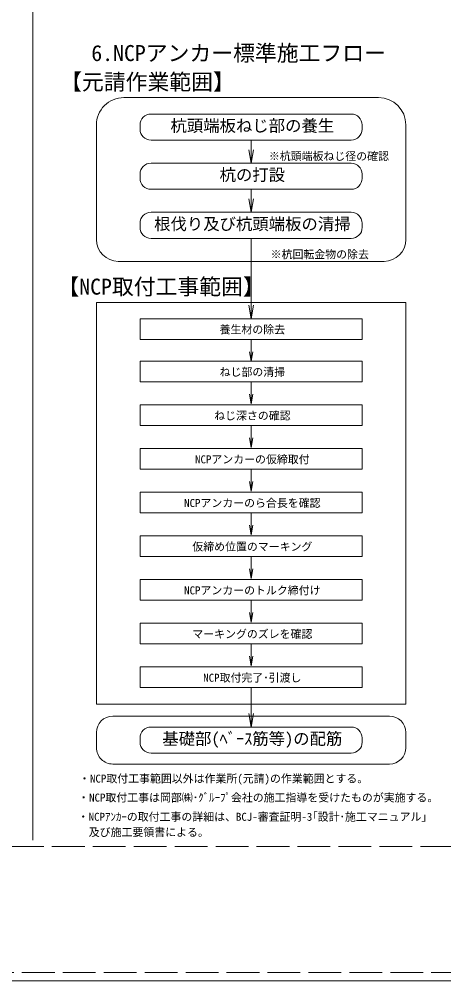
# Model space of a CAD drawing. Units: millimetres on the paper. Extents: x -269 to 150, y -163 to 142.
# Drawn here: x -61.9 to 15.9, y -163.5 to 12.7 of the extents above; entities that cross this region are included whole.
import ezdxf
from ezdxf.enums import TextEntityAlignment as Align

# ---------------------------------------------------------------- set-up
doc = ezdxf.new("R2010")
doc.units = ezdxf.units.MM
doc.linetypes.add('DASHED', pattern=[7.5, 6, -1.5])
doc.layers.add('0-0_シート1', color=7, linetype='Continuous', lineweight=13)
doc.styles.add('ＭＳ ゴシック', font='')
doc.styles.get('ＭＳ ゴシック').set_extended_font_data('MS Gothic')

msp = doc.modelspace()

# ---------------------------------------------------------------- linework, layer by layer
at = {"layer": '0-0_シート1'}
for p, q in [((-59.375, 119.043), (-59.375, -137.727)), ((-42.727, -1.703), (3.963, -1.703)), ((-37.727, -4.703), (-1.037, -4.703)), ((-47.727, -27.685), (-47.727, -6.703)), ((-39.727, -7.485), (-39.727, -6.703)), ((0.963, -6.703), (0.963, -7.485)), ((8.963, -6.703), (8.963, -27.685)), ((-1.037, -9.485), (-37.727, -9.485)), ((-19.382, -13.703), (-19.382, -9.485)), ((-19.382, -13.703), (-19.382, -9.485)), ((-19.382, -13.703), (-19.816, -11.241)), ((-19.382, -13.703), (-18.948, -11.241)), ((-37.727, -13.703), (-1.037, -13.703)), ((-39.727, -16.485), (-39.727, -15.703)), ((0.963, -15.703), (0.963, -16.485)), ((-1.037, -18.485), (-37.727, -18.485)), ((-19.382, -22.703), (-19.382, -18.485)), ((-19.382, -22.703), (-19.816, -20.241)), ((-19.382, -22.703), (-18.948, -20.241)), ((-37.727, -22.703), (-1.037, -22.703)), ((-39.727, -25.485), (-39.727, -24.703)), ((0.963, -24.703), (0.963, -25.485)), ((-1.037, -27.485), (-37.727, -27.485)), ((-19.382, -42.203), (-19.382, -27.485)), ((4.963, -31.685), (-43.727, -31.685)), ((-47.727, -39.203), (8.963, -39.203)), ((-47.727, -39.203), (-47.727, -112.767)), ((-19.382, -42.203), (-19.816, -39.741)), ((-19.382, -42.203), (-18.948, -39.741)), ((8.963, -39.203), (8.963, -112.767)), ((-39.727, -42.203), (0.963, -42.203)), ((-39.727, -45.985), (-39.727, -42.203)), ((0.963, -42.203), (0.963, -45.985)), ((0.963, -45.985), (-39.727, -45.985)), ((-19.382, -49.985), (-19.382, -45.985)), ((-19.382, -49.985), (-19.691, -48.235)), ((-19.382, -49.985), (-19.074, -48.235)), ((-39.727, -49.985), (0.963, -49.985)), ((-39.727, -53.767), (-39.727, -49.985)), ((0.963, -49.985), (0.963, -53.767)), ((0.963, -53.767), (-39.727, -53.767)), ((-19.382, -57.767), (-19.382, -53.767)), ((-19.382, -57.767), (-19.691, -56.017)), ((-19.382, -57.767), (-19.074, -56.017)), ((-39.727, -57.985), (0.963, -57.985)), ((-39.727, -61.767), (-39.727, -57.985)), ((0.963, -57.985), (0.963, -61.767)), ((0.963, -61.767), (-39.727, -61.767)), ((-19.382, -65.767), (-19.382, -61.767)), ((-19.382, -65.767), (-19.691, -64.017)), ((-19.382, -65.767), (-19.074, -64.017)), ((-39.727, -69.767), (-39.727, -65.985)), ((0.963, -69.767), (-39.727, -69.767)), ((-19.382, -73.767), (-19.382, -69.767)), ((-19.382, -73.767), (-19.691, -72.017)), ((-19.382, -73.767), (-19.074, -72.017)), ((-39.727, -73.985), (0.963, -73.985)), ((-39.727, -77.767), (-39.727, -73.985)), ((0.963, -73.985), (0.963, -77.767)), ((0.963, -77.767), (-39.727, -77.767)), ((-19.382, -81.767), (-19.382, -77.767)), ((-19.382, -81.767), (-19.691, -80.017)), ((-19.382, -81.767), (-19.074, -80.017)), ((-39.727, -81.985), (0.963, -81.985)), ((-39.727, -85.767), (-39.727, -81.985)), ((0.963, -81.985), (0.963, -85.767)), ((0.963, -85.767), (-39.727, -85.767)), ((-19.382, -89.767), (-19.382, -85.767)), ((-19.382, -89.767), (-19.691, -88.017)), ((-19.382, -89.767), (-19.074, -88.017)), ((-39.727, -93.767), (-39.727, -89.985)), ((0.963, -93.767), (-39.727, -93.767)), ((-19.382, -97.767), (-19.382, -93.767)), ((-19.382, -97.767), (-19.691, -96.017)), ((-19.382, -97.767), (-19.074, -96.017)), ((-39.727, -101.767), (-39.727, -97.985)), ((0.963, -101.767), (-39.727, -101.767)), ((-19.382, -105.767), (-19.382, -101.767)), ((-19.382, -105.767), (-19.691, -104.017)), ((-19.382, -105.767), (-19.074, -104.017)), ((-39.727, -109.767), (-39.727, -105.985)), ((0.963, -109.767), (-39.727, -109.767)), ((-19.382, -116.985), (-19.382, -109.767)), ((8.963, -112.767), (-47.727, -112.767)), ((-44.727, -114.985), (5.963, -114.985)), ((-19.382, -116.985), (-19.816, -114.523)), ((-19.382, -116.985), (-18.948, -114.523)), ((-47.727, -117.985), (-47.727, -120.767)), ((-37.727, -116.985), (-1.037, -116.985)), ((8.963, -117.985), (8.963, -120.767)), ((-39.727, -119.767), (-39.727, -118.985)), ((0.963, -118.985), (0.963, -119.767)), ((-1.037, -121.767), (-37.727, -121.767)), ((5.963, -123.767), (-44.727, -123.767))]:
    msp.add_line(p, q, dxfattribs=at)
at = {"layer": '0-0_シート1', "linetype": 'DASHED'}
for p, q in [((-265.876, -138.874), (147.125, -138.874)), ((147.125, -161.957), (-265.876, -161.957))]:
    msp.add_line(p, q, dxfattribs=at)
at = {"layer": '0-0_シート1'}
msp.add_lwpolyline([(150.125, 141.543), (150.125, -163.457), (-268.876, -163.457), (-268.876, 141.543)], close=True, dxfattribs=at)
for points in [[(-39.727, -65.985), (0.963, -65.985), (0.963, -69.767)], [(-39.727, -89.985), (0.963, -89.985), (0.963, -93.767)], [(-39.727, -97.985), (0.963, -97.985), (0.963, -101.767)], [(-39.727, -105.985), (0.963, -105.985), (0.963, -109.767)]]:
    msp.add_lwpolyline(points, dxfattribs=at)
for centre, radius, start, end in [((-42.727, -6.703), 5, 89.99998, 180), ((3.963, -6.703), 5, 0, 90), ((-37.727, -6.703), 2, 90, 179.99998), ((-1.037, -6.703), 2, 0, 90), ((-37.727, -7.485), 2, 179.99998, 269.99998), ((-1.037, -7.485), 2, 270, 0), ((-37.727, -15.703), 2, 89.99998, 180), ((-1.037, -15.703), 2, 0, 90), ((-37.727, -16.485), 2, 179.99998, 270), ((-1.037, -16.485), 2, 270, 0), ((-37.727, -24.703), 2, 90, 179.99998), ((-1.037, -24.703), 2, 0, 90), ((-37.727, -25.485), 2, 179.99998, 270), ((-1.037, -25.485), 2, 269.99998, 0), ((-43.727, -27.685), 4, 180, 270), ((4.963, -27.685), 4, 270, 0), ((-44.727, -117.985), 3, 90, 179.99998), ((5.963, -117.985), 3, 0, 90), ((-37.727, -118.985), 2, 90, 179.99998), ((-1.037, -118.985), 2, 0, 89.99998), ((-44.727, -120.767), 3, 179.99998, 269.99998), ((-37.727, -119.767), 2, 179.99998, 270), ((-1.037, -119.767), 2, 269.99998, 0), ((5.963, -120.767), 3, 270, 0)]:
    msp.add_arc(centre, radius, start, end, dxfattribs=at)

# ---------------------------------------------------------------- texts
at = {"layer": '0-0_シート1', "style": 'ＭＳ ゴシック'}
for s, height, p in [('6.NCPアンカー標準施工フロー', 2.933, (-48.669, 4.118)), ('【元請作業範囲】', 2.933, (-54.383, -1.168)), ('杭頭端板ねじ部の養生', 2.199, (-34.16, -8.594)), ('  ※杭頭端板ねじ径の確認', 1.466, (-18.127, -13.604)), ('杭の打設', 2.199, (-25.16, -17.594)), ('根伐り及び杭頭端板の清掃', 2.199, (-37.16, -26.594)), ('※杭回転金物の除去', 1.466, (-15.808, -31.576)), ('【NCP取付工事範囲】', 2.933, (-54.883, -38.668)), ('養生材の除去', 1.466, (-25.16, -45.344)), ('ねじ部の清掃', 1.466, (-25.16, -53.126)), ('ねじ深さの確認', 1.466, (-26.16, -61.126)), ('NCPアンカーの仮締取付', 1.466, (-29.66, -69.126)), ('NCPアンカーのら合長を確認', 1.466, (-31.66, -77.126)), ('仮締め位置のマーキング', 1.466, (-30.16, -85.126)), ('NCPアンカーのトルク締付け', 1.466, (-31.66, -93.126)), ('マーキングのズレを確認', 1.466, (-30.16, -101.126)), ('NCP取付完了･引渡し', 1.466, (-28.16, -109.126)), ('基礎部(ﾍﾞｰｽ筋等)の配筋', 2.199, (-35.66, -120.876)), ('・NCP取付工事範囲以外は作業所(元請)の作業範囲とする。', 1.466, (-50.909, -127.602)), ('・NCP取付工事は岡部㈱･ｸﾞﾙｰﾌﾟ会社の施工指導を受けたものが実施する。', 1.466, (-51.071, -131.08)), ('・NCPｱﾝｶｰの取付工事の詳細は、BCJ-審査証明-3｢設計･施工マニュアル｣', 1.466, (-51.153, -134.598)), (' 及び施工要領書による。', 1.466, (-50.125, -137.426))]:
    msp.add_text(s, height=height, dxfattribs=at).set_placement(p, align=Align.BOTTOM_LEFT)

doc.saveas('drawing.dxf')
